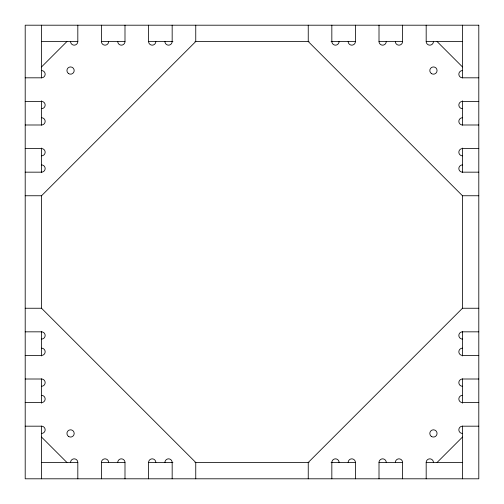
<?xml version="1.0" encoding="UTF-8"?>
<svg xmlns="http://www.w3.org/2000/svg" width="504" height="504" viewBox="0 0 504 504"><rect width="100%" height="100%" fill="white"/><g stroke="black" fill="none" stroke-linecap="round" stroke-linejoin="round"><path stroke-width="0.76" d="M41.53 66.931L66.931 41.53M437.069 462.47L462.47 437.069M41.53 41.53L77.818 41.53L77.818 25.2M101.329 41.53L124.992 41.53L124.992 25.2M148.535 41.53L172.929 41.53M194.953 41.53L309.047 41.53M331.071 41.53L355.465 41.53M379.008 25.2L379.008 41.53L402.671 41.53M426.182 25.2L426.182 41.53L462.47 41.53M25.2 77.818L41.53 77.818A3.629 3.629 0 0 0 45.158 74.189A3.629 3.629 0 0 0 41.53 70.56M478.8 77.818L462.47 77.818A3.629 3.629 0 0 1 458.842 74.189A3.629 3.629 0 0 1 462.47 70.56M25.2 101.405L41.53 101.405A3.629 3.629 0 0 1 45.158 105.034A3.629 3.629 0 0 1 41.53 108.662M478.8 101.405L462.47 101.405A3.629 3.629 0 0 0 458.842 105.034A3.629 3.629 0 0 0 462.47 108.662M25.2 124.992L41.53 124.992A3.629 3.629 0 0 0 45.158 121.363A3.629 3.629 0 0 0 41.53 117.734M478.8 124.992L462.47 124.992A3.629 3.629 0 0 1 458.842 121.363A3.629 3.629 0 0 1 462.47 117.734M25.2 148.579L41.53 148.579A3.629 3.629 0 0 1 45.158 152.208A3.629 3.629 0 0 1 41.53 155.837M478.8 148.579L462.47 148.579A3.629 3.629 0 0 0 458.842 152.208A3.629 3.629 0 0 0 462.47 155.837M25.2 172.166L41.53 172.166A3.629 3.629 0 0 0 45.158 168.538A3.629 3.629 0 0 0 41.53 164.909M478.8 172.166L462.47 172.166A3.629 3.629 0 0 1 458.842 168.538A3.629 3.629 0 0 1 462.47 164.909M25.2 195.754L41.53 195.754L195.754 41.53L195.754 25.2M478.8 195.754L462.47 195.754L308.246 41.53L308.246 25.2M25.2 308.246L41.53 308.246L195.754 462.47L195.754 478.8M478.8 308.246L462.47 308.246L308.246 462.47L308.246 478.8M25.2 331.834L41.53 331.834A3.629 3.629 0 0 1 45.158 335.462A3.629 3.629 0 0 1 41.53 339.091M478.8 331.834L462.47 331.834A3.629 3.629 0 0 0 458.842 335.462A3.629 3.629 0 0 0 462.47 339.091M25.2 355.421L41.53 355.421A3.629 3.629 0 0 0 45.158 351.792A3.629 3.629 0 0 0 41.53 348.163M478.8 355.421L462.47 355.421A3.629 3.629 0 0 1 458.842 351.792A3.629 3.629 0 0 1 462.47 348.163M25.2 379.008L41.53 379.008A3.629 3.629 0 0 1 45.158 382.637A3.629 3.629 0 0 1 41.53 386.266M478.8 379.008L462.47 379.008A3.629 3.629 0 0 0 458.842 382.637A3.629 3.629 0 0 0 462.47 386.266M25.2 402.595L41.53 402.595A3.629 3.629 0 0 0 45.158 398.966A3.629 3.629 0 0 0 41.53 395.338M478.8 402.595L462.47 402.595A3.629 3.629 0 0 1 458.842 398.966A3.629 3.629 0 0 1 462.47 395.338M25.2 426.182L41.53 426.182A3.629 3.629 0 0 1 45.158 429.811A3.629 3.629 0 0 1 41.53 433.44M478.8 426.182L462.47 426.182A3.629 3.629 0 0 0 458.842 429.811A3.629 3.629 0 0 0 462.47 433.44M41.53 462.47L77.818 462.47L77.818 478.8M101.329 462.47L124.992 462.47L124.992 478.8M148.535 462.47L172.929 462.47M194.953 462.47L309.047 462.47M331.071 462.47L355.465 462.47M379.008 478.8L379.008 462.47L402.671 462.47M426.182 478.8L426.182 462.47L462.47 462.47M437.069 41.53L462.47 66.931M41.53 437.069L66.931 462.47M462.47 25.2L462.47 77.963M462.47 100.8L462.47 125.213M462.47 148.05L462.47 172.463M462.47 195.3L462.47 308.7M462.47 331.538L462.47 355.95M462.47 378.788L462.47 403.2M462.47 426.038L462.47 478.8M402.595 25.2L402.595 41.53A3.629 3.629 0 0 1 398.966 45.158A3.629 3.629 0 0 1 395.338 41.53M402.595 478.8L402.595 462.47A3.629 3.629 0 0 0 398.966 458.842A3.629 3.629 0 0 0 395.338 462.47M355.421 25.2L355.421 41.53A3.629 3.629 0 0 1 351.792 45.158A3.629 3.629 0 0 1 348.163 41.53M355.421 478.8L355.421 462.47A3.629 3.629 0 0 0 351.792 458.842A3.629 3.629 0 0 0 348.163 462.47M331.834 25.2L331.834 41.53A3.629 3.629 0 0 0 335.462 45.158A3.629 3.629 0 0 0 339.091 41.53M331.834 478.8L331.834 462.47A3.629 3.629 0 0 1 335.462 458.842A3.629 3.629 0 0 1 339.091 462.47M172.166 25.2L172.166 41.53A3.629 3.629 0 0 1 168.538 45.158A3.629 3.629 0 0 1 164.909 41.53M172.166 478.8L172.166 462.47A3.629 3.629 0 0 0 168.538 458.842A3.629 3.629 0 0 0 164.909 462.47M148.579 25.2L148.579 41.53A3.629 3.629 0 0 0 152.208 45.158A3.629 3.629 0 0 0 155.837 41.53M148.579 478.8L148.579 462.47A3.629 3.629 0 0 1 152.208 458.842A3.629 3.629 0 0 1 155.837 462.47M101.405 25.2L101.405 41.53A3.629 3.629 0 0 0 105.034 45.158A3.629 3.629 0 0 0 108.662 41.53M101.405 478.8L101.405 462.47A3.629 3.629 0 0 1 105.034 458.842A3.629 3.629 0 0 1 108.662 462.47M41.53 25.2L41.53 77.963M41.53 100.8L41.53 125.213M41.53 148.05L41.53 172.463M41.53 195.3L41.53 308.7M41.53 331.538L41.53 355.95M41.53 378.788L41.53 403.2M41.53 426.038L41.53 478.8M386.266 41.53A3.629 3.629 0 0 1 382.637 45.158A3.629 3.629 0 0 1 379.008 41.53M433.44 41.53A3.629 3.629 0 0 1 429.811 45.158A3.629 3.629 0 0 1 426.182 41.53M124.992 41.53A3.629 3.629 0 0 1 121.363 45.158A3.629 3.629 0 0 1 117.734 41.53M77.818 41.53A3.629 3.629 0 0 1 74.189 45.158A3.629 3.629 0 0 1 70.56 41.53M379.008 462.47A3.629 3.629 0 0 1 382.637 458.842A3.629 3.629 0 0 1 386.266 462.47M426.182 462.47A3.629 3.629 0 0 1 429.811 458.842A3.629 3.629 0 0 1 433.44 462.47M117.734 462.47A3.629 3.629 0 0 1 121.363 458.842A3.629 3.629 0 0 1 124.992 462.47M70.56 462.47A3.629 3.629 0 0 1 74.189 458.842A3.629 3.629 0 0 1 77.818 462.47M478.8 25.2L25.2 25.2L25.2 478.8L478.8 478.8L478.8 25.2M431.619 73.697A3.629 3.629 0 0 0 437.069 70.573A3.629 3.629 0 0 0 431.632 67.41A3.629 3.629 0 0 0 431.619 73.697M68.361 73.445A3.629 3.629 0 0 0 74.157 71.026A3.629 3.629 0 0 0 69.161 67.208A3.629 3.629 0 0 0 68.361 73.445M431.241 436.325A3.629 3.629 0 0 0 437.037 433.906A3.629 3.629 0 0 0 432.041 430.088A3.629 3.629 0 0 0 431.241 436.325M68.739 436.577A3.629 3.629 0 0 0 74.189 433.453A3.629 3.629 0 0 0 68.752 430.29A3.629 3.629 0 0 0 68.739 436.577"/></g></svg>
